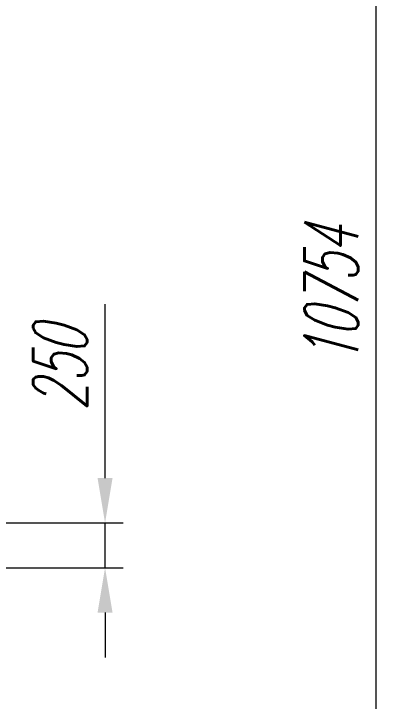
# Model space of a CAD drawing. Header units: millimetres. Extents: x 82 to 1107, y 39 to 638.
# Drawn here: x 1077.68 to 1098.87, y 295.38 to 333.72 of the extents above; entities that cross this region are included whole.
import ezdxf

# ---------------------------------------------------------------- set-up
doc = ezdxf.new("R2010")
doc.units = ezdxf.units.MM
doc.layers.add('dim', color=4, linetype='Continuous', lineweight=25)
doc.styles.add('text-razm', font='simplex.shx', dxfattribs={"width": 0.6, "oblique": 15})
doc.dimstyles.new('razm-001', dxfattribs={"dimtxt": 3, "dimasz": 2.5, "dimexe": 1, "dimexo": 0, "dimgap": 1, "dimtad": 1, "dimdec": 0, "dimlfac": 100, "dimzin": 1, "dimtxsty": 'text-razm', "dimcen": 2.5, "dimclrd": 256, "dimclre": 256, "dimclrt": 7, "dimaunit": 1, "dimadec": 0, "dimazin": 2, "dimtfac": 1, "dimtdec": 0, "dimtmove": 0, "dimatfit": 3, "dimfxl": 1, "dimlwd": 20, "dimlwe": 20, "dimarcsym": 0})

# ---------------------------------------------------------------- blocks, each defined once
blk = doc.blocks.new('*D8')
at = {"layer": 'Defpoints', "color": 0, "transparency": 16777216}
for p in [(1062.304, 365.222), (1097.869, 365.222), (1075.687, 270.731)]:
    blk.add_point(p, dxfattribs=at)
at = {"layer": 'dim', "lineweight": 20, "transparency": 16777216}
for p, q in [((1062.304, 365.222), (1098.869, 365.222)), ((1097.869, 273.231), (1097.869, 362.722)), ((1075.687, 270.731), (1098.869, 270.731))]:
    blk.add_line(p, q, dxfattribs=at)
at = {"layer": 'dim', "transparency": 16777216}
for points in [[(1097.453, 362.722), (1098.286, 362.722), (1097.869, 365.222)], [(1097.453, 273.231), (1098.286, 273.231), (1097.869, 270.731)]]:
    blk.add_solid(points, dxfattribs=at)
at = {"layer": 'dim', "color": 7, "transparency": 16777216, "insert": (1095.369, 317.977), "char_height": 3, "attachment_point": 5, "rotation": 90, "style": 'text-razm'}
blk.add_mtext('10754', dxfattribs=at)
blk = doc.blocks.new('*D10')
at = {"layer": 'Defpoints', "color": 0, "transparency": 16777216}
for p in [(1067.669, 305.326), (1082.764, 305.326), (1067.73, 302.827)]:
    blk.add_point(p, dxfattribs=at)
at = {"layer": 'dim', "lineweight": 20, "transparency": 16777216}
for p, q in [((1082.764, 307.826), (1082.764, 317.519)), ((1067.669, 305.326), (1083.764, 305.326)), ((1082.764, 302.827), (1082.764, 305.326)), ((1067.73, 302.827), (1083.764, 302.827)), ((1082.764, 300.327), (1082.764, 297.827))]:
    blk.add_line(p, q, dxfattribs=at)
at = {"layer": 'dim', "transparency": 16777216}
for points in [[(1082.347, 307.826), (1083.18, 307.826), (1082.764, 305.326)], [(1082.347, 300.327), (1083.18, 300.327), (1082.764, 302.827)]]:
    blk.add_solid(points, dxfattribs=at)
at = {"layer": 'dim', "color": 7, "transparency": 16777216, "insert": (1080.264, 313.923), "char_height": 3, "attachment_point": 5, "rotation": 90, "style": 'text-razm'}
blk.add_mtext('250', dxfattribs=at)

msp = doc.modelspace()

# ---------------------------------------------------------------- dimensions: what is measured, and where the dimension line sits
at = {"layer": 'dim'}
for base, p1, p2, text, picture, middle in [((1097.869, 365.222), (1075.687, 270.731), (1062.304, 365.222), '10754', '*D8', (1095.369, 317.977)), ((1082.764, 305.326), (1067.73, 302.827), (1067.669, 305.326), '250', '*D10', (1080.264, 313.923))]:
    dim = msp.add_linear_dim(base=base, p1=p1, p2=p2, angle=90, text=text, dimstyle='razm-001', override={"dimrnd": 5}, dxfattribs=at)
    dim.commit()
    dim.dimension.update_dxf_attribs({"geometry": picture, "text_midpoint": middle})

doc.saveas('drawing.dxf')
